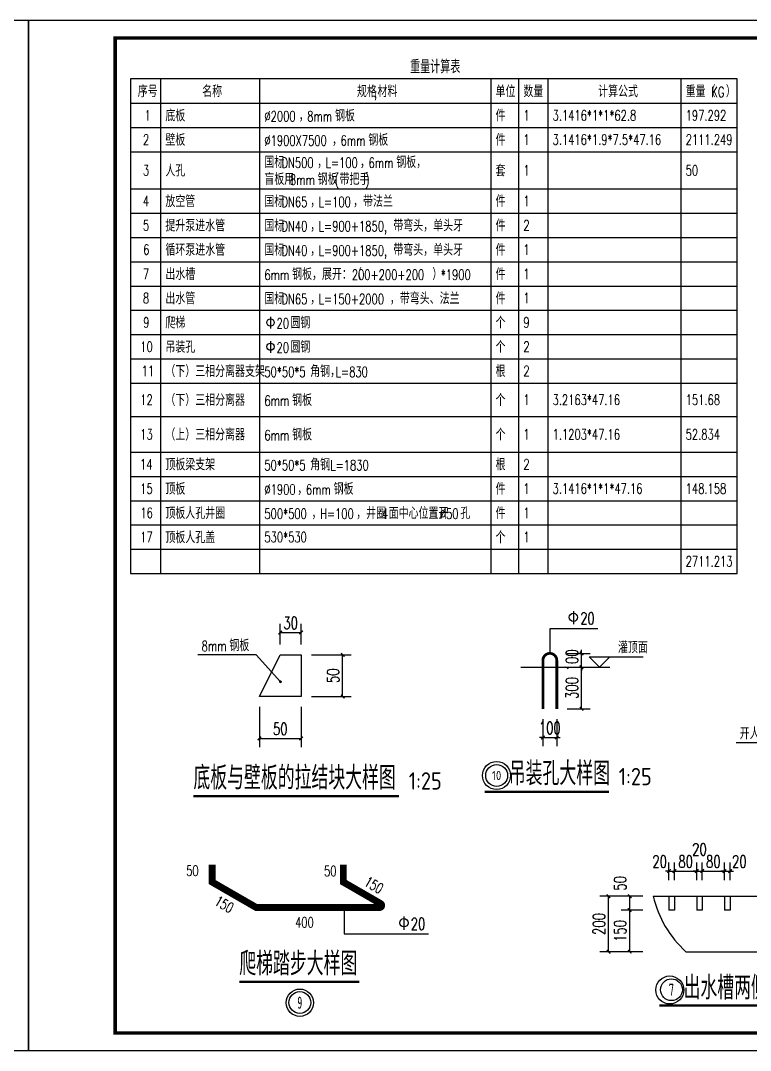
# Model space of a CAD drawing. Extents: x 458952 to 500952, y -68538 to -53688.
# Drawn here: x 479839 to 490358, y -68538 to -53688 of the extents above; entities that cross this region are included whole.
import ezdxf
from ezdxf.enums import TextEntityAlignment as Align

# ---------------------------------------------------------------- set-up
doc = ezdxf.new("R2010")
doc.units = 0
doc.header["$LTSCALE"] = 250
doc.header["$MEASUREMENT"] = 0
for name, color, linetype in [('DIM_ELEV', 3, 'Continuous'), ('DIM_LEAD', 3, 'Continuous'), ('DIM_SYMB', 3, 'Continuous'), ('PUB_DIM', 3, 'Continuous'), ('PUB_TAB', 7, 'Continuous'), ('PUB_TEXT', 7, 'Continuous'), ('PUB_TITLE', 4, 'Continuous')]:
    doc.layers.add(name, color=color, linetype=linetype)
doc.layers.add('污水管', color=6, linetype='Continuous', lineweight=30)
doc.styles.add('_TCH_DIM', font='SIMPLEX', dxfattribs={"bigfont": 'GBCBIG'})
doc.styles.add('DIM_FONT', font='SIMPLEX', dxfattribs={"width": 0.7, "bigfont": 'GBCBIG'})
doc.styles.get("Standard").update_dxf_attribs({"font": 'gbenor.shx', "bigfont": 'gbcbig.shx'})
doc.styles.add('仿宋', font='', dxfattribs={"width": 0.6, "height": 625})
doc.styles.get('仿宋').set_extended_font_data('FangSong_GB2312')
doc.dimstyles.new('_TCH_ARCH&&50', dxfattribs={"dimscale": 0.5, "dimtxt": 350, "dimasz": 100, "dimexe": 250, "dimexo": 300, "dimgap": 100, "dimtad": 1, "dimdec": 0, "dimzin": 0, "dimdsep": 46, "dimtxsty": 'DIM_FONT', "dimblk": 'ARCHTICK', "dimcen": 0.09, "dimclrt": 7, "dimazin": 2, "dimtfac": 1, "dimtdec": 0, "dimtix": 1, "dimtmove": 2, "dimatfit": 3, "dimfxl": 0, "dimtolj": 1, "dimtzin": 0, "dimarcsym": 0})

# ---------------------------------------------------------------- blocks, each defined once
blk = doc.blocks.new('_ArchTick')
at = {"color": 0, "linetype": 'ByBlock', "const_width": 0.4}
blk.add_lwpolyline([(-0.5, -0.5), (0.5, 0.5)], dxfattribs=at)
blk = doc.blocks.new('*D12')
at = {"layer": 'Defpoints', "color": 0, "transparency": 16777216}
for p in [(488313, -66315), (488808, -66315), (488808, -67115)]:
    blk.add_point(p, dxfattribs=at)
at = {"layer": 'PUB_DIM', "color": 0, "lineweight": -2, "transparency": 16777216}
for p, q in [((488658, -66315), (488188, -66315)), ((488313, -67115), (488313, -66315)), ((488658, -67115), (488188, -67115))]:
    blk.add_line(p, q, dxfattribs=at)
at = {"layer": 'PUB_DIM', "color": 0, "lineweight": -2, "transparency": 16777216, "xscale": 50, "yscale": 50, "zscale": 50}
for p, rotation in [((488313, -66315), 90), ((488313, -67115), 270)]:
    blk.add_blockref('_ArchTick', p, dxfattribs=dict(at, rotation=rotation))
at = {"layer": 'PUB_DIM', "color": 7, "transparency": 16777216, "insert": (488176, -66715), "char_height": 175, "attachment_point": 5, "rotation": 90, "style": 'DIM_FONT'}
blk.add_mtext('\\A1;200', dxfattribs=at)
blk = doc.blocks.new('*D15')
at = {"layer": 'Defpoints', "color": 0, "transparency": 16777216}
for p in [(488618, -66315), (488958, -66315), (488958, -66515)]:
    blk.add_point(p, dxfattribs=at)
at = {"layer": 'PUB_DIM', "color": 0, "lineweight": -2, "transparency": 16777216}
for p, q in [((488808, -66315), (488493, -66315)), ((488618, -66515), (488618, -66315)), ((488808, -66515), (488493, -66515))]:
    blk.add_line(p, q, dxfattribs=at)
at = {"layer": 'PUB_DIM', "color": 0, "lineweight": -2, "transparency": 16777216, "xscale": 50, "yscale": 50, "zscale": 50}
for p, rotation in [((488618, -66315), 90), ((488618, -66515), 270)]:
    blk.add_blockref('_ArchTick', p, dxfattribs=dict(at, rotation=rotation))
at = {"layer": 'PUB_DIM', "color": 7, "transparency": 16777216, "insert": (488480, -66130), "char_height": 175, "attachment_point": 5, "rotation": 90, "style": 'DIM_FONT'}
blk.add_mtext('\\A1;50', dxfattribs=at)
blk = doc.blocks.new('*D16')
at = {"layer": 'Defpoints', "color": 0, "transparency": 16777216}
for p in [(488618, -66515), (488958, -66515), (488958, -67115)]:
    blk.add_point(p, dxfattribs=at)
at = {"layer": 'PUB_DIM', "color": 0, "lineweight": -2, "transparency": 16777216}
for p, q in [((488808, -66515), (488493, -66515)), ((488618, -67115), (488618, -66515)), ((488808, -67115), (488493, -67115))]:
    blk.add_line(p, q, dxfattribs=at)
at = {"layer": 'PUB_DIM', "color": 0, "lineweight": -2, "transparency": 16777216, "xscale": 50, "yscale": 50, "zscale": 50}
for p, rotation in [((488618, -66515), 90), ((488618, -67115), 270)]:
    blk.add_blockref('_ArchTick', p, dxfattribs=dict(at, rotation=rotation))
at = {"layer": 'PUB_DIM', "color": 7, "transparency": 16777216, "insert": (488480, -66815), "char_height": 175, "attachment_point": 5, "rotation": 90, "style": 'DIM_FONT'}
blk.add_mtext('\\A1;150', dxfattribs=at)
blk = doc.blocks.new('*D17')
at = {"layer": 'Defpoints', "color": 0, "transparency": 16777216}
for p in [(489264, -65952), (489184, -66233), (489264, -66233)]:
    blk.add_point(p, dxfattribs=at)
at = {"layer": 'PUB_DIM', "color": 0, "lineweight": -2, "transparency": 16777216}
for p, q in [((489184, -66083), (489184, -65827)), ((489264, -66083), (489264, -65827)), ((489184, -65952), (489134, -65952)), ((489184, -65952), (489264, -65952)), ((489264, -65952), (489314, -65952))]:
    blk.add_line(p, q, dxfattribs=at)
at = {"layer": 'PUB_DIM', "color": 0, "lineweight": -2, "transparency": 16777216, "xscale": 50, "yscale": 50, "zscale": 50}
blk.add_blockref('_ArchTick', (489184, -65952), dxfattribs=at)
at = {"layer": 'PUB_DIM', "color": 0, "lineweight": -2, "transparency": 16777216, "xscale": 50, "yscale": 50, "zscale": 50, "rotation": 180}
blk.add_blockref('_ArchTick', (489264, -65952), dxfattribs=at)
at = {"layer": 'PUB_DIM', "color": 7, "transparency": 16777216, "insert": (489049, -65815), "char_height": 175, "attachment_point": 5, "style": 'DIM_FONT'}
blk.add_mtext('\\A1;20', dxfattribs=at)
blk = doc.blocks.new('*D18')
at = {"layer": 'Defpoints', "color": 0, "transparency": 16777216}
for p in [(489584, -65952), (489264, -66233), (489584, -66233)]:
    blk.add_point(p, dxfattribs=at)
at = {"layer": 'PUB_DIM', "color": 0, "lineweight": -2, "transparency": 16777216}
for p, q in [((489264, -66083), (489264, -65827)), ((489584, -66083), (489584, -65827)), ((489264, -65952), (489584, -65952))]:
    blk.add_line(p, q, dxfattribs=at)
at = {"layer": 'PUB_DIM', "color": 0, "lineweight": -2, "transparency": 16777216, "xscale": 50, "yscale": 50, "zscale": 50, "rotation": 180}
blk.add_blockref('_ArchTick', (489264, -65952), dxfattribs=at)
at = {"layer": 'PUB_DIM', "color": 0, "lineweight": -2, "transparency": 16777216, "xscale": 50, "yscale": 50, "zscale": 50}
blk.add_blockref('_ArchTick', (489584, -65952), dxfattribs=at)
at = {"layer": 'PUB_DIM', "color": 7, "transparency": 16777216, "insert": (489424, -65815), "char_height": 175, "attachment_point": 5, "style": 'DIM_FONT'}
blk.add_mtext('\\A1;80', dxfattribs=at)
blk = doc.blocks.new('*D19')
at = {"layer": 'Defpoints', "color": 0, "transparency": 16777216}
for p in [(489664, -65952), (489584, -66233), (489664, -66233)]:
    blk.add_point(p, dxfattribs=at)
at = {"layer": 'PUB_DIM', "color": 0, "lineweight": -2, "transparency": 16777216}
for p, q in [((489584, -66083), (489584, -65827)), ((489664, -66083), (489664, -65827)), ((489584, -65952), (489534, -65952)), ((489584, -65952), (489664, -65952)), ((489664, -65952), (489714, -65952))]:
    blk.add_line(p, q, dxfattribs=at)
at = {"layer": 'PUB_DIM', "color": 0, "lineweight": -2, "transparency": 16777216, "xscale": 50, "yscale": 50, "zscale": 50}
blk.add_blockref('_ArchTick', (489584, -65952), dxfattribs=at)
at = {"layer": 'PUB_DIM', "color": 0, "lineweight": -2, "transparency": 16777216, "xscale": 50, "yscale": 50, "zscale": 50, "rotation": 180}
blk.add_blockref('_ArchTick', (489664, -65952), dxfattribs=at)
at = {"layer": 'PUB_DIM', "color": 7, "transparency": 16777216, "insert": (489624, -65640), "char_height": 175, "attachment_point": 5, "style": 'DIM_FONT'}
blk.add_mtext('\\A1;20', dxfattribs=at)
blk = doc.blocks.new('*D20')
at = {"layer": 'Defpoints', "color": 0, "transparency": 16777216}
for p in [(489984, -65952), (489664, -66233), (489984, -66233)]:
    blk.add_point(p, dxfattribs=at)
at = {"layer": 'PUB_DIM', "color": 0, "lineweight": -2, "transparency": 16777216}
for p, q in [((489664, -66083), (489664, -65827)), ((489984, -66083), (489984, -65827)), ((489664, -65952), (489984, -65952))]:
    blk.add_line(p, q, dxfattribs=at)
at = {"layer": 'PUB_DIM', "color": 0, "lineweight": -2, "transparency": 16777216, "xscale": 50, "yscale": 50, "zscale": 50, "rotation": 180}
blk.add_blockref('_ArchTick', (489664, -65952), dxfattribs=at)
at = {"layer": 'PUB_DIM', "color": 0, "lineweight": -2, "transparency": 16777216, "xscale": 50, "yscale": 50, "zscale": 50}
blk.add_blockref('_ArchTick', (489984, -65952), dxfattribs=at)
at = {"layer": 'PUB_DIM', "color": 7, "transparency": 16777216, "insert": (489824, -65815), "char_height": 175, "attachment_point": 5, "style": 'DIM_FONT'}
blk.add_mtext('\\A1;80', dxfattribs=at)
blk = doc.blocks.new('*D21')
at = {"layer": 'Defpoints', "color": 0, "transparency": 16777216}
for p in [(490064, -65952), (489984, -66233), (490064, -66233)]:
    blk.add_point(p, dxfattribs=at)
at = {"layer": 'PUB_DIM', "color": 0, "lineweight": -2, "transparency": 16777216}
for p, q in [((489984, -66083), (489984, -65827)), ((490064, -66083), (490064, -65827)), ((489984, -65952), (489934, -65952)), ((489984, -65952), (490064, -65952)), ((490064, -65952), (490114, -65952))]:
    blk.add_line(p, q, dxfattribs=at)
at = {"layer": 'PUB_DIM', "color": 0, "lineweight": -2, "transparency": 16777216, "xscale": 50, "yscale": 50, "zscale": 50}
blk.add_blockref('_ArchTick', (489984, -65952), dxfattribs=at)
at = {"layer": 'PUB_DIM', "color": 0, "lineweight": -2, "transparency": 16777216, "xscale": 50, "yscale": 50, "zscale": 50, "rotation": 180}
blk.add_blockref('_ArchTick', (490064, -65952), dxfattribs=at)
at = {"layer": 'PUB_DIM', "color": 7, "transparency": 16777216, "insert": (490199, -65815), "char_height": 175, "attachment_point": 5, "style": 'DIM_FONT'}
blk.add_mtext('\\A1;20', dxfattribs=at)
blk = doc.blocks.new('*D52')
at = {"layer": 'Defpoints', "color": 0, "transparency": 16777216}
for p in [(483281, -63436), (483881, -63436), (483881, -64040)]:
    blk.add_point(p, dxfattribs=at)
at = {"layer": 'PUB_DIM', "color": 0, "lineweight": -2, "transparency": 16777216}
for p, q in [((483281, -63586), (483281, -64165)), ((483881, -63586), (483881, -64165)), ((483281, -64040), (483881, -64040))]:
    blk.add_line(p, q, dxfattribs=at)
at = {"layer": 'PUB_DIM', "color": 0, "lineweight": -2, "transparency": 16777216, "xscale": 50, "yscale": 50, "zscale": 50, "rotation": 180}
blk.add_blockref('_ArchTick', (483281, -64040), dxfattribs=at)
at = {"layer": 'PUB_DIM', "color": 0, "lineweight": -2, "transparency": 16777216, "xscale": 50, "yscale": 50, "zscale": 50}
blk.add_blockref('_ArchTick', (483881, -64040), dxfattribs=at)
at = {"layer": 'PUB_DIM', "color": 7, "transparency": 16777216, "insert": (483581, -63902), "char_height": 175, "attachment_point": 5, "style": 'DIM_FONT'}
blk.add_mtext('\\A1;50', dxfattribs=at)
blk = doc.blocks.new('*D53')
at = {"layer": 'Defpoints', "color": 0, "transparency": 16777216}
for p in [(483881, -62836), (484481, -62836), (483881, -63436)]:
    blk.add_point(p, dxfattribs=at)
at = {"layer": 'PUB_DIM', "color": 0, "lineweight": -2, "transparency": 16777216}
for p, q in [((484031, -62836), (484606, -62836)), ((484481, -63436), (484481, -62836)), ((484031, -63436), (484606, -63436))]:
    blk.add_line(p, q, dxfattribs=at)
at = {"layer": 'PUB_DIM', "color": 0, "lineweight": -2, "transparency": 16777216, "xscale": 50, "yscale": 50, "zscale": 50}
for p, rotation in [((484481, -62836), 90), ((484481, -63436), 270)]:
    blk.add_blockref('_ArchTick', p, dxfattribs=dict(at, rotation=rotation))
at = {"layer": 'PUB_DIM', "color": 7, "transparency": 16777216, "insert": (484344, -63136), "char_height": 175, "attachment_point": 5, "rotation": 90, "style": 'DIM_FONT'}
blk.add_mtext('\\A1;50', dxfattribs=at)
blk = doc.blocks.new('*D54')
at = {"layer": 'Defpoints', "color": 0, "transparency": 16777216}
for p in [(483881, -62512), (483581, -62836), (483881, -62836)]:
    blk.add_point(p, dxfattribs=at)
at = {"layer": 'PUB_DIM', "color": 0, "lineweight": -2, "transparency": 16777216}
for p, q in [((483581, -62686), (483581, -62387)), ((483581, -62512), (483881, -62512)), ((483881, -62686), (483881, -62387))]:
    blk.add_line(p, q, dxfattribs=at)
at = {"layer": 'PUB_DIM', "color": 0, "lineweight": -2, "transparency": 16777216, "xscale": 50, "yscale": 50, "zscale": 50, "rotation": 180}
blk.add_blockref('_ArchTick', (483581, -62512), dxfattribs=at)
at = {"layer": 'PUB_DIM', "color": 0, "lineweight": -2, "transparency": 16777216, "xscale": 50, "yscale": 50, "zscale": 50}
blk.add_blockref('_ArchTick', (483881, -62512), dxfattribs=at)
at = {"layer": 'PUB_DIM', "color": 7, "transparency": 16777216, "insert": (483731, -62375), "char_height": 175, "attachment_point": 5, "style": 'DIM_FONT'}
blk.add_mtext('\\A1;30', dxfattribs=at)
blk = doc.blocks.new('*D58')
at = {"layer": 'Defpoints', "color": 0, "transparency": 16777216}
for p in [(487367, -63613), (487567, -63613), (487567, -64027)]:
    blk.add_point(p, dxfattribs=at)
at = {"layer": 'PUB_DIM', "color": 0, "lineweight": -2, "transparency": 16777216}
for p, q in [((487367, -63763), (487367, -64152)), ((487567, -63763), (487567, -64152)), ((487367, -64027), (487317, -64027)), ((487367, -64027), (487567, -64027)), ((487567, -64027), (487617, -64027))]:
    blk.add_line(p, q, dxfattribs=at)
at = {"layer": 'PUB_DIM', "color": 0, "lineweight": -2, "transparency": 16777216, "xscale": 50, "yscale": 50, "zscale": 50}
blk.add_blockref('_ArchTick', (487367, -64027), dxfattribs=at)
at = {"layer": 'PUB_DIM', "color": 0, "lineweight": -2, "transparency": 16777216, "xscale": 50, "yscale": 50, "zscale": 50, "rotation": 180}
blk.add_blockref('_ArchTick', (487567, -64027), dxfattribs=at)
at = {"layer": 'PUB_DIM', "color": 7, "transparency": 16777216, "insert": (487467, -63889), "char_height": 175, "attachment_point": 5, "style": 'DIM_FONT'}
blk.add_mtext('\\A1;100', dxfattribs=at)
blk = doc.blocks.new('*D59')
at = {"layer": 'Defpoints', "color": 0, "transparency": 16777216}
for p in [(487567, -62813), (487924, -62813), (487567, -63013)]:
    blk.add_point(p, dxfattribs=at)
at = {"layer": 'PUB_DIM', "color": 0, "lineweight": -2, "transparency": 16777216}
for p, q in [((487717, -62813), (488049, -62813)), ((487924, -62813), (487924, -62763)), ((487924, -63013), (487924, -62813)), ((487717, -63013), (488049, -63013)), ((487924, -63013), (487924, -63063))]:
    blk.add_line(p, q, dxfattribs=at)
at = {"layer": 'PUB_DIM', "color": 0, "lineweight": -2, "transparency": 16777216, "xscale": 50, "yscale": 50, "zscale": 50}
for p, rotation in [((487924, -62813), 270), ((487924, -63013), 90)]:
    blk.add_blockref('_ArchTick', p, dxfattribs=dict(at, rotation=rotation))
at = {"layer": 'PUB_DIM', "color": 7, "transparency": 16777216, "insert": (487787, -62913), "char_height": 175, "attachment_point": 5, "rotation": 90, "style": 'DIM_FONT'}
blk.add_mtext('\\A1;100', dxfattribs=at)
blk = doc.blocks.new('*D60')
at = {"layer": 'Defpoints', "color": 0, "transparency": 16777216}
for p in [(487567, -63013), (487924, -63013), (487567, -63613)]:
    blk.add_point(p, dxfattribs=at)
at = {"layer": 'PUB_DIM', "color": 0, "lineweight": -2, "transparency": 16777216}
for p, q in [((487717, -63013), (488049, -63013)), ((487924, -63613), (487924, -63013)), ((487717, -63613), (488049, -63613))]:
    blk.add_line(p, q, dxfattribs=at)
at = {"layer": 'PUB_DIM', "color": 0, "lineweight": -2, "transparency": 16777216, "xscale": 50, "yscale": 50, "zscale": 50}
for p, rotation in [((487924, -63013), 90), ((487924, -63613), 270)]:
    blk.add_blockref('_ArchTick', p, dxfattribs=dict(at, rotation=rotation))
at = {"layer": 'PUB_DIM', "color": 7, "transparency": 16777216, "insert": (487787, -63313), "char_height": 175, "attachment_point": 5, "rotation": 90, "style": 'DIM_FONT'}
blk.add_mtext('\\A1;300', dxfattribs=at)

msp = doc.modelspace()

# ---------------------------------------------------------------- linework, layer by layer
for p, q in [((487048.8, -63013.4), (487847.8, -63013.4)), ((488957.8, -66315.2), (490584.3, -66315.2)), ((489184.3, -66315.2), (489184.3, -66515.2)), ((489264.3, -66315.2), (489264.3, -66515.2)), ((489584.3, -66315.2), (489584.3, -66515.2)), ((489664.3, -66315.2), (489664.3, -66515.2)), ((489984.3, -66315.2), (489984.3, -66515.2)), ((490064.3, -66315.2), (490064.3, -66515.2)), ((489264.3, -66515.2), (489184.3, -66515.2)), ((489664.3, -66515.2), (489584.3, -66515.2)), ((490064.3, -66515.2), (489984.3, -66515.2)), ((489428.4, -67115.2), (491487.4, -67115.2))]:
    msp.add_line(p, q)
at = {"const_width": 40}
msp.add_lwpolyline([(487567.3, -63613.4), (487567.3, -62913.4, 1), (487367.3, -62913.4), (487367.3, -63613.4)], format="xyb", dxfattribs=at)
msp.add_lwpolyline([(483881.2, -62835.6), (483881.2, -63435.6), (483281.2, -63435.6), (483581.2, -62835.6)], close=True)
for centre in [(486699.3, -64574.4), (489196.5, -67667.3)]:
    msp.add_circle(centre, 201.9)
msp.add_arc((490457.9, -65971.2), 1539, 192.91466, 228.01437)
at = {"layer": 'DIM_ELEV'}
for p, q in [((488183.8, -63013.4), (488033.8, -62863.4)), ((488033.8, -62863.4), (488810.5, -62863.4)), ((488183.8, -63013.4), (488333.8, -62863.4)), ((487833.8, -63013.4), (488333.8, -63013.4))]:
    msp.add_line(p, q, dxfattribs=at)
at = {"layer": 'DIM_LEAD'}
for p, q in [((487473.4, -62813.6), (487473.4, -62453.4)), ((487473.4, -62453.4), (488160.8, -62453.4)), ((483235.8, -62834.4), (482395.8, -62834.4)), ((483584.9, -63223.2), (483235.8, -62834.4)), ((492873.2, -64103.3), (490150.5, -64103.3)), ((484500.8, -66477.5), (484500.8, -66857.4)), ((484500.8, -66857.4), (485718.8, -66857.4))]:
    msp.add_line(p, q, dxfattribs=at)
at = {"layer": 'DIM_LEAD', "const_width": 20}
msp.add_lwpolyline([(483591.6, -63230.7, 1), (483578.2, -63215.8, 1)], format="xyb", close=True, dxfattribs=at)
at = {"layer": 'DIM_SYMB', "const_width": 35}
for points in [[(482330, -64873.7), (485293.1, -64873.7)], [(486525.6, -64810.5), (488319.5, -64810.5)], [(482990.9, -67548.7), (484721.6, -67548.7)], [(489044.5, -67892.1), (491575.7, -67892.1)]]:
    msp.add_lwpolyline(points, dxfattribs=at)
at = {"layer": 'DIM_SYMB'}
msp.add_circle((483863.2, -67850.1), 197.1, dxfattribs=at)
at = {"layer": 'PUB_TAB'}
for p, q in [((483440.3, -57962.2), (483440.3, -58128.4)), ((483440.3, -58312.2), (483440.3, -58478.4))]:
    msp.add_line(p, q, dxfattribs=at)
msp.add_lwpolyline([(481420.8, -61661.9), (490167.1, -61661.9), (490167.1, -54530.2), (481420.8, -54530.2)], close=True, dxfattribs=at)
for points in [[(481855.8, -54530.2), (481855.8, -61661.9)], [(483282.8, -54530.2), (483282.8, -61661.9)], [(486614.7, -54530.2), (486614.7, -61661.9)], [(487015.7, -54530.2), (487015.7, -61661.9)], [(487436.7, -54530.2), (487436.7, -61661.9)], [(489355.2, -54530.2), (489355.2, -61661.9)], [(481420.8, -54880.2), (490167.1, -54880.2)], [(481420.8, -55230.2), (490167.1, -55230.2)], [(481420.8, -55580.2), (490167.1, -55580.2)], [(481420.8, -56115.9), (490167.1, -56115.9)], [(481420.8, -56465.9), (490167.1, -56465.9)], [(481420.8, -56815.9), (490167.1, -56815.9)], [(481420.8, -57165.9), (490167.1, -57165.9)], [(481420.8, -57515.9), (490167.1, -57515.9)], [(481420.8, -57865.9), (490167.1, -57865.9)], [(481420.8, -58215.9), (490167.1, -58215.9)], [(481420.8, -58565.9), (490167.1, -58565.9)], [(481420.8, -58915.9), (490167.1, -58915.9)], [(481420.8, -59397.4), (490167.1, -59397.4)], [(481420.8, -59911.9), (490167.1, -59911.9)], [(481420.8, -60261.9), (490167.1, -60261.9)], [(481420.8, -60611.9), (490167.1, -60611.9)], [(481420.8, -60961.9), (490167.1, -60961.9)], [(481420.8, -61311.9), (490167.1, -61311.9)]]:
    msp.add_lwpolyline(points, dxfattribs=at)
for centre in [(483440.3, -58040.9), (483440.3, -58390.9)]:
    msp.add_circle(centre, 52.5, dxfattribs=at)
at = {"layer": 'PUB_TEXT'}
for p, q in [((487806.5, -62203.4), (487806.5, -62393.4)), ((485364.5, -66607.4), (485364.5, -66797.4))]:
    msp.add_line(p, q, dxfattribs=at)
for centre, radius in [((487806.5, -62293.4), 60), ((486700.6, -64574.4), 157.5), ((485364.5, -66697.4), 60), ((489219.5, -67663.5), 157.5), ((483863.6, -67848.4), 157.5)]:
    msp.add_circle(centre, radius, dxfattribs=at)
at = {"layer": 'PUB_TITLE'}
for points in [[(458951.8, -68538.4), (479951.8, -68538.4), (479951.8, -53688.4), (458951.8, -53688.4)], [(479951.8, -68538.4), (500951.8, -68538.4), (500951.8, -53688.4), (479951.8, -53688.4)]]:
    msp.add_lwpolyline(points, close=True, dxfattribs=at)
at = {"layer": 'PUB_TITLE', "const_width": 50}
msp.add_lwpolyline([(481201.8, -68288.4), (500701.8, -68288.4), (500701.8, -53938.4), (481201.8, -53938.4)], close=True, dxfattribs=at)
at = {"layer": '污水管', "const_width": 100}
msp.add_lwpolyline([(482600.9, -65861.4), (482600.9, -66111.4), (483235.1, -66477.5), (485013.1, -66477.5, 0.767327), (485028.1, -66421.6), (484490.9, -66111.4), (484490.9, -65861.4)], format="xyb", dxfattribs=at)

# ---------------------------------------------------------------- texts
at = {"layer": 'PUB_TAB', "style": '_TCH_DIM'}
for s, height, p in [('重量计算表', 192.91, (485453.5, -54450.2)), ('序号', 168.79, (481527.5, -54792.7)), ('名称', 168.79, (482456.7, -54792.7)), ('规格', 168.79, (484687.3, -54792.7)), ('材料', 168.79, (484983.1, -54792.7)), ('单位', 168.79, (486684.7, -54792.7)), ('数量', 168.79, (487085.7, -54792.7)), ('计算公式', 168.79, (488163.2, -54792.7)), ('重量（', 168.79, (489425.2, -54792.7)), ('）', 168.8, (490003.8, -54792.7)), ('底板', 168.79, (481925.8, -55142.7)), ('，', 168.8, (483847.8, -55142.7)), ('钢板', 168.79, (484370.7, -55142.7)), ('件', 168.8, (486684.7, -55142.7)), ('壁板', 168.79, (481925.8, -55492.7)), ('钢板', 168.79, (484850.7, -55492.7)), ('件', 168.8, (486684.7, -55492.7)), ('，', 168.8, (484327.8, -55492.7)), ('国标', 168.79, (483352.8, -55813.1)), ('钢板，', 168.79, (485254.3, -55813.1)), ('人孔', 168.79, (481925.8, -55935.6)), ('，', 168.8, (484113.6, -55813.1)), ('，', 168.8, (484731.4, -55813.1)), ('套', 168.8, (486684.7, -55935.6)), ('盲板用', 168.79, (483352.8, -56058.1)), ('钢板', 168.79, (484121.4, -56058.1)), ('带把手', 168.79, (484437.2, -56058.1)), ('放空管', 168.79, (481925.8, -56378.4)), ('国标', 168.79, (483352.8, -56378.4)), ('，带法兰', 168.79, (484631.4, -56378.4)), ('件', 168.8, (486684.7, -56378.4)), ('，', 168.8, (484013.6, -56378.4)), ('提升泵进水管', 168.79, (481925.8, -56728.4)), ('国标', 168.79, (483352.8, -56728.4)), ('带弯头，单头牙', 168.79, (485211.4, -56728.4)), ('件', 168.8, (486684.7, -56728.4)), ('，', 168.8, (484013.6, -56728.4)), ('循环泵进水管', 168.79, (481925.8, -57078.4)), ('国标', 168.79, (483352.8, -57078.4)), ('，', 168.8, (484013.6, -57078.4)), ('带弯头，单头牙', 168.79, (485211.4, -57078.4)), ('件', 168.8, (486684.7, -57078.4)), ('出水槽', 168.79, (481925.8, -57428.4)), ('钢板，展开：（', 168.79, (483752.8, -57428.4)), ('）', 168.8, (485772.9, -57428.4)), ('件', 168.8, (486684.7, -57428.4)), ('出水管', 168.79, (481925.8, -57778.4)), ('国标', 168.79, (483352.8, -57778.4)), ('，带弯头、法兰', 168.79, (485161.4, -57778.4)), ('件', 168.8, (486684.7, -57778.4)), ('，', 168.8, (484013.6, -57778.4)), ('爬梯', 168.79, (481925.8, -58128.4)), ('圆钢', 168.79, (483727.8, -58128.4)), ('个', 168.8, (486684.7, -58128.4)), ('吊装孔', 168.79, (481925.8, -58478.4)), ('圆钢', 168.79, (483727.8, -58478.4)), ('个', 168.8, (486684.7, -58478.4)), ('（下）三相分离器支架', 168.79, (481925.8, -58828.4)), ('角钢，', 168.79, (484012.8, -58828.4)), ('根', 168.8, (486684.7, -58828.4)), ('（下）三相分离器', 168.79, (481925.8, -59244.2)), ('钢板', 168.79, (483752.8, -59244.2)), ('个', 168.8, (486684.7, -59244.2)), ('（上）三相分离器', 168.79, (481925.8, -59742.2)), ('钢板', 168.79, (483752.8, -59742.2)), ('个', 168.8, (486684.7, -59742.2)), ('顶板梁支架', 168.79, (481925.8, -60174.4)), ('角钢', 168.79, (484012.8, -60174.4)), ('根', 168.8, (486684.7, -60174.4)), ('顶板', 168.79, (481925.8, -60524.4)), ('钢板', 168.79, (484350.7, -60524.4)), ('件', 168.8, (486684.7, -60524.4)), ('，', 168.8, (483827.8, -60524.4)), ('顶板人孔井圈', 168.79, (481925.8, -60874.4)), ('，井圈', 168.79, (484675.7, -60874.4)), ('面中心位置开', 168.79, (485144.3, -60874.4)), ('孔', 168.8, (486176.5, -60874.4)), ('件', 168.8, (486684.7, -60874.4)), ('，', 168.8, (484032.8, -60874.4)), ('顶板人孔盖', 168.79, (481925.8, -61224.4)), ('个', 168.8, (486684.7, -61224.4))]:
    msp.add_text(s, height=height, dxfattribs=at).set_placement(p)
at = {"layer": 'PUB_TAB', "style": '_TCH_DIM', "width": 0.705882}
for s, height, p in [('KG', 148.75, (489793.8, -54792.7)), (',', 148.8, (484933.1, -54792.7)), ('1', 148.8, (481625.8, -55129.6)), ('%%C2000', 148.75, (483352.8, -55142.7)), ('8mm', 148.75, (483970.7, -55142.7)), ('1', 148.8, (487085.7, -55129.6)), ('3.1416*1*1*62.8', 148.75, (487506.7, -55129.6)), ('197.292', 148.75, (489425.2, -55129.6)), ('2', 148.8, (481603.3, -55479.6)), ('%%C1900X7500', 148.75, (483352.8, -55492.7)), ('6mm', 148.75, (484450.7, -55492.7)), ('1', 148.8, (487085.7, -55479.6)), ('3.1416*1.9*7.5*47.16', 148.75, (487506.7, -55479.6)), ('2111.249', 148.75, (489425.2, -55479.6)), ('DN500', 148.75, (483598.6, -55813.1)), ('L=100', 148.75, (484236.4, -55813.1)), ('6mm', 148.75, (484854.3, -55813.1)), ('3', 148.8, (481603.3, -55922.4)), ('1', 148.8, (487085.7, -55922.4)), ('50', 148.75, (489425.2, -55922.4)), ('8mm', 148.75, (483721.4, -56058.1)), ('(', 148.8, (484367.2, -56058.1)), (')', 148.8, (484805.8, -56058.1)), ('4', 148.8, (481600.8, -56365.3)), ('DN65', 148.75, (483598.6, -56378.4)), ('L=100', 148.75, (484136.4, -56378.4)), ('1', 148.8, (487085.7, -56365.3)), ('5', 148.8, (481603.3, -56715.3)), ('2', 148.8, (487085.7, -56715.3)), ('DN40', 148.75, (483598.6, -56728.4)), ('L=900+1850,', 148.75, (484136.4, -56728.4)), ('6', 148.8, (481605.8, -57065.3)), ('DN40', 148.75, (483598.6, -57078.4)), ('L=900+1850,', 148.75, (484136.4, -57078.4)), ('1', 148.8, (487085.7, -57065.3)), ('7', 148.8, (481603.3, -57415.3)), ('6mm', 148.75, (483352.8, -57428.4)), ('200+200+200', 148.75, (484612.9, -57428.4)), ('*1900', 148.75, (485895.8, -57428.4)), ('1', 148.8, (487085.7, -57415.3)), ('8', 148.8, (481603.3, -57765.3)), ('1', 148.8, (487085.7, -57765.3)), ('DN65', 148.75, (483598.6, -57778.4)), ('L=150+2000', 148.75, (484136.4, -57778.4)), ('9', 148.8, (481605.8, -58115.3)), ('20', 148.75, (483527.8, -58128.4)), ('9', 148.8, (487085.7, -58115.3)), ('10', 148.75, (481563.3, -58465.3)), ('20', 148.75, (483527.8, -58478.4)), ('2', 148.8, (487085.7, -58465.3)), ('11', 148.75, (481585.8, -58815.3)), ('50*50*5', 148.75, (483352.8, -58828.4)), ('L=830', 148.75, (484381.4, -58828.4)), ('2', 148.8, (487085.7, -58815.3)), ('12', 148.75, (481563.3, -59231.1)), ('6mm', 148.75, (483352.8, -59244.2)), ('1', 148.8, (487085.7, -59231.1)), ('3.2163*47.16', 148.75, (487506.7, -59231.1)), ('151.68', 148.75, (489425.2, -59231.1)), ('13', 148.75, (481563.3, -59729.1)), ('6mm', 148.75, (483352.8, -59742.2)), ('1', 148.8, (487085.7, -59729.1)), ('1.1203*47.16', 148.75, (487506.7, -59729.1)), ('52.834', 148.75, (489425.2, -59729.1)), ('14', 148.75, (481560.8, -60161.3)), ('50*50*5', 148.75, (483352.8, -60174.4)), ('.L=1830', 148.75, (484258.6, -60174.4)), ('2', 148.8, (487085.7, -60161.3)), ('15', 148.75, (481563.3, -60511.3)), ('%%C1900', 148.75, (483352.8, -60524.4)), ('6mm', 148.75, (483950.7, -60524.4)), ('1', 148.8, (487085.7, -60511.3)), ('3.1416*1*1*47.16', 148.75, (487506.7, -60511.3)), ('148.158', 148.75, (489425.2, -60511.3)), ('16', 148.75, (481565.8, -60861.3)), ('500*500', 148.75, (483352.8, -60874.4)), ('H=100', 148.75, (484155.7, -60874.4)), ('4', 148.8, (485044.3, -60874.4)), ('%%C50', 148.75, (485881.5, -60874.4)), ('1', 148.8, (487085.7, -60861.3)), ('17', 148.75, (481563.3, -61211.3)), ('530*530', 148.75, (483352.8, -61211.3)), ('1', 148.8, (487085.7, -61211.3)), ('2711.213', 148.75, (489425.2, -61561.3))]:
    msp.add_text(s, height=height, dxfattribs=at).set_placement(p)
at = {"layer": 'PUB_TEXT', "style": '_TCH_DIM', "width": 0.705882}
for s, height, p in [('20', 170, (487906.5, -62393.4)), ('8mm', 148.75, (482448.3, -62781.9)), ('50', 148.75, (482225.2, -66022.3)), ('50', 148.75, (484213.2, -66027.3)), ('400', 148.75, (483795.2, -66767.3)), ('20', 170, (485464.5, -66797.4))]:
    msp.add_text(s, height=height, dxfattribs=at).set_placement(p)
at = {"layer": 'PUB_TEXT', "style": '_TCH_DIM'}
for s, height, p in [('钢板', 168.79, (482848.3, -62781.9)), ('灌顶面', 168.79, (488449.2, -62810.9)), ('开人孔时个割出来的', 168.79, (490203, -64050.8)), ('底板与壁板的拉结块大样图', 337.589, (482330, -64777.6)), ('爬梯踏步大样图', 337.59, (482990.9, -67456.3))]:
    msp.add_text(s, height=height, dxfattribs=at).set_placement(p)
at = {"layer": 'PUB_TEXT'}
for s, height, p in [('吊装孔大样图', 337.59, (486875.6, -64714.4)), ('1:25', 250, (485433.1, -64777.6)), ('1:25', 250, (488459.5, -64714.4)), ('出水槽两侧面大样图', 337.59, (489394.5, -67803.5))]:
    msp.add_text(s, height=height, dxfattribs=at).set_placement(p)
msp.add_text('10', height=133.64, dxfattribs=at).set_placement((486633.7, -64641.2), (486767.4, -64641.2), align=Align.FIT)
at = {"layer": 'PUB_TEXT', "style": '_TCH_DIM', "width": 0.705882}
for p in [(484777.2, -66151.3), (482620.2, -66429.3)]:
    msp.add_text('150', height=148.75, rotation=330, dxfattribs=at).set_placement(p)
at = {"layer": 'PUB_TEXT', "width": 0.761905}
msp.add_text('7', height=172.7, dxfattribs=at).set_placement((489181.1, -67749.8), (489257.9, -67749.8), align=Align.FIT)
at = {"layer": 'PUB_TEXT', "style": '仿宋', "width": 0.7}
msp.add_text('9', height=175.5, dxfattribs=at).set_placement((483828.5, -67936.1), (483898.7, -67936.1), align=Align.FIT)

# ---------------------------------------------------------------- dimensions: what is measured, and where the dimension line sits
at = {"layer": 'PUB_DIM'}
for p1, p2, distance, text, picture, middle in [((483581.2, -62835.6), (483881.2, -62835.6), 323.5, '30', '*D54', (483731.2, -62374.6)), ((483881.2, -63435.6), (483881.2, -62835.6), -600.2, '50', '*D53', (484343.9, -63135.6)), ((487567.3, -63013.4), (487567.3, -62813.4), -357, '100', '*D59', (487786.8, -62913.4)), ((487567.3, -63613.4), (487567.3, -63013.4), -357, '300', '*D60', (487786.8, -63313.4)), ((483281.2, -63435.6), (483881.2, -63435.6), -604.1, '50', '*D52', (483581.2, -63902.2)), ((487367.3, -63613.4), (487567.3, -63613.4), -413.5, '100', '*D58', (487467.3, -63889.4)), ((489263.8, -66233.5), (489583.8, -66233.5), 281.4, '80', '*D18', (489423.8, -65814.5)), ((489663.8, -66233.5), (489983.8, -66233.5), 281.4, '80', '*D20', (489823.8, -65814.5)), ((488807.8, -67115.2), (488807.8, -66315.2), 494.3, '200', '*D12', (488176, -66715.2)), ((488957.8, -67115.2), (488957.8, -66515.2), 340.1, '150', '*D16', (488480.2, -66815.2))]:
    dim = msp.add_aligned_dim(p1=p1, p2=p2, distance=distance, text=text, dimstyle='_TCH_ARCH&&50', dxfattribs=at)
    dim.commit()
    dim.dimension.update_dxf_attribs({"geometry": picture, "text_midpoint": middle})
for base, p1, p2, angle, text, picture, middle in [((489663.8, -65952), (489583.8, -66233.5), (489663.8, -66233.5), 0, '20', '*D19', (489623.8, -65639.5)), ((489263.8, -65952), (489183.8, -66233.5), (489263.8, -66233.5), 0, '20', '*D17', (489048.8, -65814.5)), ((490063.8, -65952), (489983.8, -66233.5), (490063.8, -66233.5), 0, '20', '*D21', (490198.8, -65814.5)), ((488617.7, -66315.2), (488957.8, -66515.2), (488957.8, -66315.2), 90, '50', '*D15', (488480.2, -66130.2))]:
    dim = msp.add_linear_dim(base=base, p1=p1, p2=p2, angle=angle, text=text, dimstyle='_TCH_ARCH&&50', dxfattribs=at)
    dim.commit()
    dim.dimension.update_dxf_attribs({"geometry": picture, "text_midpoint": middle, "dimtype": 129})

doc.saveas('drawing.dxf')
